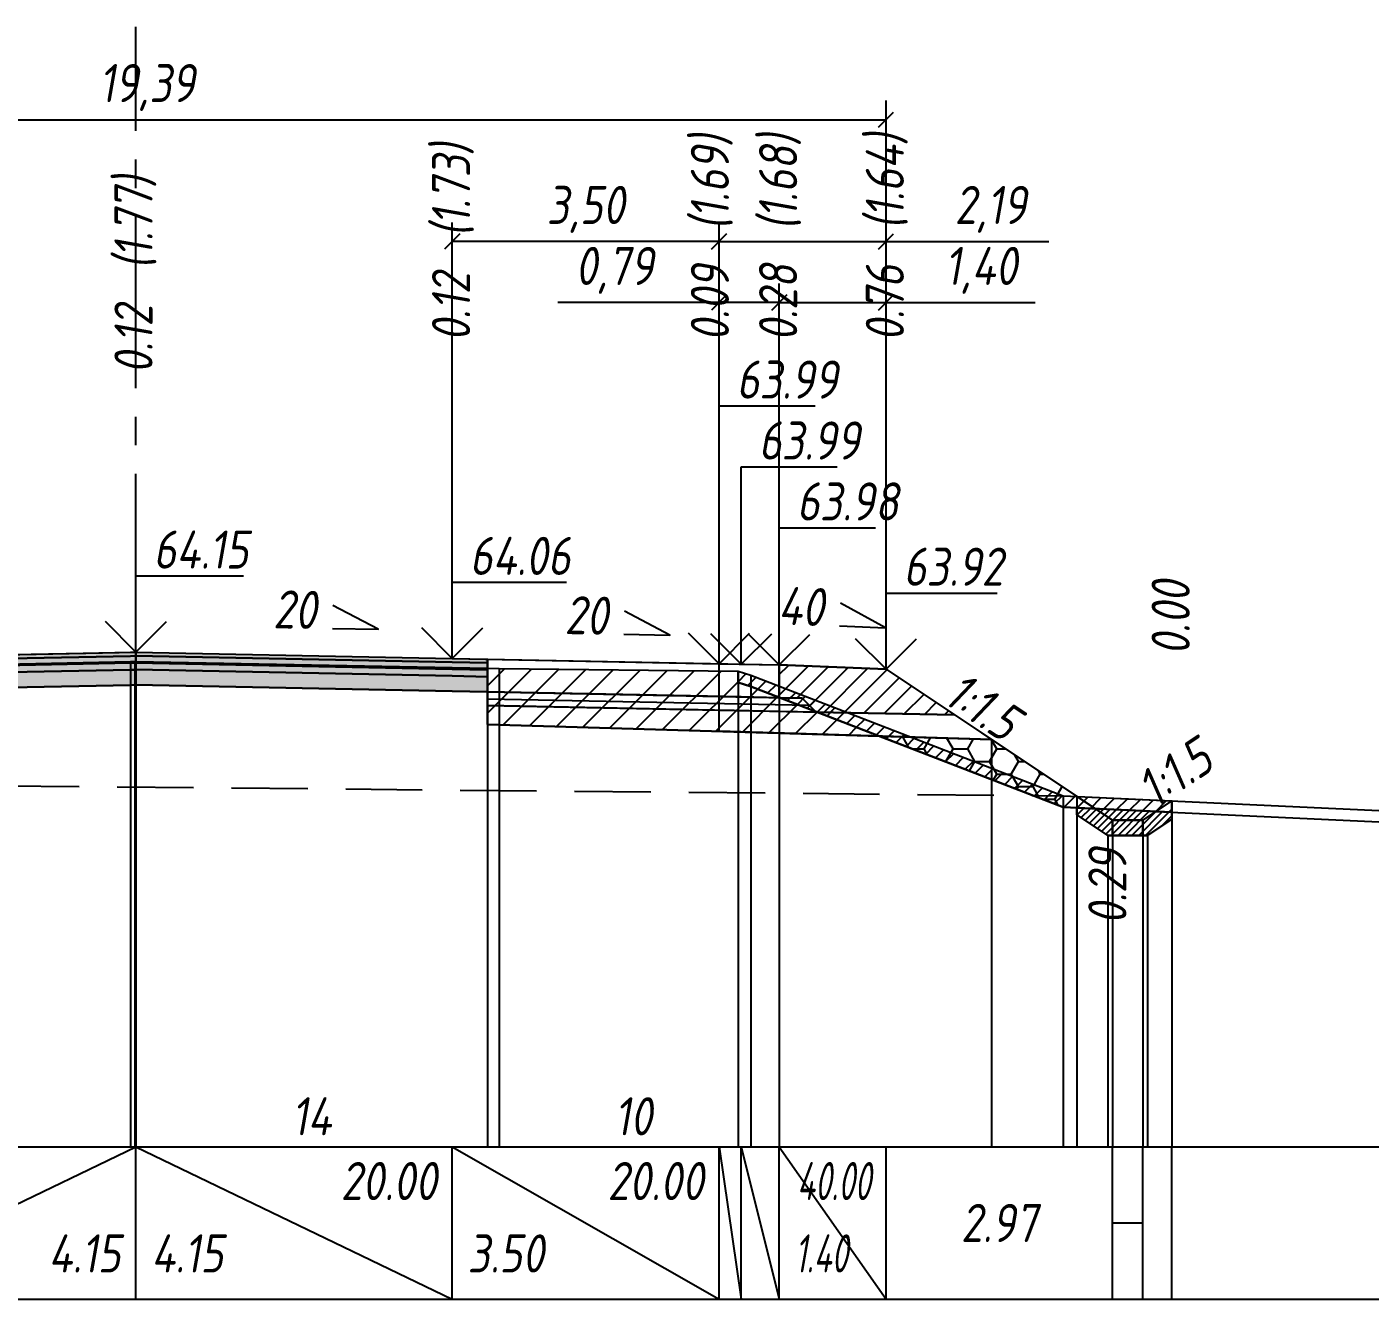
# Model space of a CAD drawing. Extents: x -717 to 1451, y -133302 to 233.
# Drawn here: x 156.4 to 244.5, y -43257 to -43173.5 of the extents above; entities that cross this region are included whole.
import ezdxf
from ezdxf.enums import TextEntityAlignment as Align

# ---------------------------------------------------------------- set-up
doc = ezdxf.new("R2010")
doc.units = 0
doc.linetypes.add('осевая2', pattern=[1.125, 0.75, -0.125, 0.125, -0.125])
doc.linetypes.add('штриховая', pattern=[0.75, 0.5, -0.25])
for name, color, linetype in [('Интерполированный поперечник', 2, 'Continuous'), ('Код_514', 1, 'Continuous'), ('Контур_0', 7, 'Continuous'), ('Контур_2521', 7, 'Continuous'), ('Контур_2564', 7, 'Continuous'), ('Контур_2660', 7, 'Continuous'), ('Контур_2665', 7, 'Continuous'), ('Контур_400', 7, 'Continuous'), ('Контур_508', 7, 'Continuous'), ('Контур_512', 7, 'Continuous'), ('Контур_513', 7, 'Continuous'), ('Контур_818', 7, 'Continuous'), ('Красный поперечник', 1, 'Continuous'), ('Объём_2501', 7, 'Continuous'), ('Объём_2564', 7, 'Continuous'), ('Объём_2650', 7, 'Continuous'), ('Объём_2660', 7, 'Continuous'), ('Объём_2661', 7, 'Continuous'), ('Объём_2663', 7, 'Continuous'), ('Объём_2664', 7, 'Continuous'), ('Объём_2665', 7, 'Continuous'), ('Объём_2666', 7, 'Continuous'), ('Объём_2753', 7, 'Continuous'), ('Ось', 1, 'осевая2'), ('Откосы', 7, 'Continuous'), ('Отметки покрытия', 7, 'Continuous'), ('Рабочие отметки', 7, 'Continuous'), ('Рабочие отметки доп.', 7, 'Continuous'), ('Слои выравнивания', 7, 'Continuous'), ('Таблица', 7, 'Continuous'), ('Уклоны проезжей части', 7, 'Continuous'), ('Черный поперечник', 3, 'Continuous')]:
    doc.layers.add(name, color=color, linetype=linetype)
for name, color, linetype, true_color in [('Контур_2540', 2, 'Continuous', 0xffff00), ('Контур_2560', 2, 'Continuous', 0xffff00), ('Контур_2561', 7, 'Continuous', 0xff8040), ('Контур_2562', 3, 'Continuous', 0x00ff00), ('Контур_2563', 7, 'Continuous', 0xff8000), ('Контур_2570', 7, 'Continuous', 0x80ff00), ('Контур_2583', 3, 'Continuous', 0x00ff00), ('Контур_2584', 3, 'Continuous', 0x00ff00), ('Контур_2725', 7, 'Continuous', 0x323232), ('Контур_2736', 4, 'Continuous', 0x00ffff), ('Контур_2737', 4, 'Continuous', 0x00ffff), ('Контур_2738', 4, 'Continuous', 0x00ffff), ('Контур_2739', 4, 'Continuous', 0x00ffff), ('Контур_2741', 4, 'Continuous', 0x00ffff), ('Контур_2742', 4, 'Continuous', 0x00ffff), ('Контур_2743', 4, 'Continuous', 0x00ffff), ('Контур_2744', 7, 'Continuous', 0xa4ffff), ('Контур_2745', 7, 'Continuous', 0xa4ffff), ('Контур_2747', 4, 'Continuous', 0x00ffff), ('Контур_2748', 4, 'Continuous', 0x00ffff), ('Контур_2749', 4, 'Continuous', 0x00ffff), ('Контур_2750', 4, 'Continuous', 0x00ffff), ('Контур_2751', 4, 'Continuous', 0x00ffff), ('Контур_2752', 4, 'Continuous', 0x00ffff), ('Контур_2760', 7, 'Continuous', 0x323232), ('Контур_2761', 7, 'Continuous', 0x323232), ('Контур_2762', 7, 'Continuous', 0x323232), ('Контур_2763', 7, 'Continuous', 0x323232), ('Контур_402', 7, 'Continuous', 0xff6464), ('Контур_703', 4, 'Continuous', 0x00ffff), ('Контур_705', 4, 'Continuous', 0x00ffff), ('Контур_707', 4, 'Continuous', 0x00ffff), ('Контур_720', 131, 'Continuous', 0xaaffff), ('Объём_2500', 7, 'Continuous', 0xc0c0c0), ('Объём_2520', 7, 'Continuous', 0x80ffff), ('Объём_2540', 2, 'Continuous', 0xffff00), ('Объём_2560', 2, 'Continuous', 0xffff00), ('Объём_2561', 7, 'Continuous', 0xff8040), ('Объём_2562', 3, 'Continuous', 0x00ff00), ('Объём_2563', 7, 'Continuous', 0xff8000), ('Объём_2570', 7, 'Continuous', 0x80ff00), ('Объём_2583', 3, 'Continuous', 0x00ff00), ('Объём_2584', 3, 'Continuous', 0x00ff00), ('Объём_2593', 3, 'Continuous', 0x00ff00), ('Объём_2597', 3, 'Continuous', 0x00ff00), ('Объём_2600', 7, 'Continuous', 0x808000), ('Объём_2620', 2, 'Continuous', 0xffff00), ('Объём_2746', 2, 'Continuous', 0xffff00)]:
    doc.layers.add(name, color=color, linetype=linetype, true_color=true_color)
doc.styles.get("Standard").update_dxf_attribs({"font": 'txt', "height": 2.5})
doc.styles.add('М', font='romand.shx', dxfattribs={"width": 0.8, "oblique": 10, "height": 2.5})
doc.dimstyles.new('ISO-25', dxfattribs={"dimtxt": 2.5, "dimasz": 2.5, "dimexe": 1.25, "dimexo": 0.625, "dimtad": 1, "dimtxsty": 'Standard', "dimcen": 2.5, "dimadec": 0, "dimazin": 0, "dimtfac": 1, "dimtmove": 0, "dimatfit": 3, "dimfxl": 1, "dimarcsym": 0})

# ---------------------------------------------------------------- blocks, each defined once
blk = doc.blocks.new('_Oblique')
at = {"color": 0, "linetype": 'ByBlock', "lineweight": -2}
blk.add_line((-0.5, -0.5), (0.5, 0.5), dxfattribs=at)
blk = doc.blocks.new('*D1010')
at = {"color": 0, "lineweight": -2, "transparency": 16777216}
for p, q in [((205.766, -43214.826), (205.766, -43190.356)), ((212.766, -43215.106), (212.766, -43190.356)), ((205.766, -43191.606), (212.766, -43191.606)), ((212.766, -43191.606), (222.542, -43191.606))]:
    blk.add_line(p, q, dxfattribs=at)
at = {"layer": 'Defpoints', "color": 0, "transparency": 16777216}
for p in [(212.766, -43191.606), (205.766, -43215.451), (212.766, -43215.731)]:
    blk.add_point(p, dxfattribs=at)
at = {"color": 0, "lineweight": -2, "transparency": 16777216, "rotation": 180}
blk.add_blockref('_Oblique', (205.766, -43191.606), dxfattribs=at)
at = {"color": 0, "lineweight": -2, "transparency": 16777216}
blk.add_blockref('_Oblique', (212.766, -43191.606), dxfattribs=at)
at = {"color": 0, "transparency": 16777216, "insert": (219.002, -43189.493), "char_height": 2.5, "width": 8.75, "attachment_point": 5, "style": 'М'}
blk.add_mtext('1,40', dxfattribs=at)
blk = doc.blocks.new('*D1012')
at = {"color": 0, "lineweight": -2, "transparency": 16777216}
for p, q in [((201.81, -43214.746), (201.81, -43190.356)), ((205.766, -43214.826), (205.766, -43190.356)), ((201.81, -43191.606), (191.226, -43191.606)), ((205.766, -43191.606), (201.81, -43191.606))]:
    blk.add_line(p, q, dxfattribs=at)
at = {"layer": 'Defpoints', "color": 0, "transparency": 16777216}
for p in [(205.766, -43191.606), (201.81, -43215.371), (205.766, -43215.451)]:
    blk.add_point(p, dxfattribs=at)
at = {"color": 0, "lineweight": -2, "transparency": 16777216, "rotation": 180}
blk.add_blockref('_Oblique', (201.81, -43191.606), dxfattribs=at)
at = {"color": 0, "lineweight": -2, "transparency": 16777216}
blk.add_blockref('_Oblique', (205.766, -43191.606), dxfattribs=at)
at = {"color": 0, "transparency": 16777216, "insert": (194.956, -43189.493), "char_height": 2.5, "width": 9.58333, "attachment_point": 5, "style": 'М'}
blk.add_mtext('0,79', dxfattribs=at)
blk = doc.blocks.new('*D1014')
at = {"color": 0, "lineweight": -2, "transparency": 16777216}
for p, q in [((184.31, -43214.396), (184.31, -43186.356)), ((201.81, -43214.746), (201.81, -43186.356)), ((201.81, -43187.606), (184.31, -43187.606))]:
    blk.add_line(p, q, dxfattribs=at)
at = {"layer": 'Defpoints', "color": 0, "transparency": 16777216}
for p in [(184.31, -43187.606), (184.31, -43215.021), (201.81, -43215.371)]:
    blk.add_point(p, dxfattribs=at)
at = {"color": 0, "lineweight": -2, "transparency": 16777216, "rotation": 180}
blk.add_blockref('_Oblique', (184.31, -43187.606), dxfattribs=at)
at = {"color": 0, "lineweight": -2, "transparency": 16777216}
blk.add_blockref('_Oblique', (201.81, -43187.606), dxfattribs=at)
at = {"color": 0, "transparency": 16777216, "insert": (193.06, -43185.493), "char_height": 2.5, "width": 9.58333, "attachment_point": 5, "style": 'М'}
blk.add_mtext('3,50', dxfattribs=at)
blk = doc.blocks.new('*D1015')
at = {"color": 0, "lineweight": -2, "transparency": 16777216}
for p, q in [((201.81, -43214.746), (201.81, -43186.356)), ((212.766, -43215.106), (212.766, -43186.356)), ((201.81, -43187.606), (212.766, -43187.606)), ((212.766, -43187.606), (223.445, -43187.606))]:
    blk.add_line(p, q, dxfattribs=at)
at = {"layer": 'Defpoints', "color": 0, "transparency": 16777216}
for p in [(201.81, -43187.606), (201.81, -43215.371), (212.766, -43215.731)]:
    blk.add_point(p, dxfattribs=at)
at = {"color": 0, "lineweight": -2, "transparency": 16777216, "rotation": 180}
blk.add_blockref('_Oblique', (201.81, -43187.606), dxfattribs=at)
at = {"color": 0, "lineweight": -2, "transparency": 16777216}
blk.add_blockref('_Oblique', (212.766, -43187.606), dxfattribs=at)
at = {"color": 0, "transparency": 16777216, "insert": (219.625, -43185.493), "char_height": 2.5, "width": 9.16667, "attachment_point": 5, "style": 'М'}
blk.add_mtext('2,19', dxfattribs=at)
blk = doc.blocks.new('*D1017')
at = {"color": 0, "lineweight": -2, "transparency": 16777216}
for p, q in [((115.81, -43215.076), (115.81, -43178.356)), ((212.766, -43215.106), (212.766, -43178.356)), ((115.81, -43179.606), (212.766, -43179.606))]:
    blk.add_line(p, q, dxfattribs=at)
at = {"layer": 'Defpoints', "color": 0, "transparency": 16777216}
for p in [(212.766, -43179.606), (115.81, -43215.701), (212.766, -43215.731)]:
    blk.add_point(p, dxfattribs=at)
at = {"color": 0, "lineweight": -2, "transparency": 16777216, "rotation": 180}
blk.add_blockref('_Oblique', (115.81, -43179.606), dxfattribs=at)
at = {"color": 0, "lineweight": -2, "transparency": 16777216}
blk.add_blockref('_Oblique', (212.766, -43179.606), dxfattribs=at)
at = {"color": 0, "transparency": 16777216, "insert": (164.288, -43177.493), "char_height": 2.5, "width": 11.66667, "attachment_point": 5, "style": 'М'}
blk.add_mtext('19,39', dxfattribs=at)

msp = doc.modelspace()

# ---------------------------------------------------------------- hatches: boundary and pattern name
at = {"layer": 'Объём_2563'}
h = msp.add_hatch(dxfattribs=at)
h.set_pattern_fill('ANSI31', color=256, scale=0.3)
h.paths.add_polyline_path([(208.184, -43218.486), (207.266, -43217.568), (205.766, -43217.538), (205.766, -43215.388), (212.766, -43215.668), (217.266, -43218.668)])
at = {"layer": 'Объём_2570'}
h = msp.add_hatch(dxfattribs=at)
h.set_pattern_fill('ANSI31', color=256, scale=0.2)
h.paths.add_polyline_path([(231.517, -43225.05), (224.396, -43224.717), (203.896, -43216.795), (203.056, -43216.542), (203.056, -43215.792), (203.896, -43216.045), (224.396, -43223.967), (231.517, -43224.3)])
at = {"layer": 'Объём_2600'}
h = msp.add_hatch(dxfattribs=at)
h.set_pattern_fill('ANSI31', color=6, scale=0.4)
h.paths.add_polyline_path([(186.611, -43219.285), (186.611, -43215.588), (187.391, -43215.62), (203.056, -43215.792), (203.056, -43216.542), (203.896, -43216.795), (212.338, -43220.057)])
h = msp.add_hatch(dxfattribs=at)
h.set_pattern_fill('HONEY', color=5, scale=0.3)
h.paths.add_polyline_path([(219.68, -43220.277), (225.277, -43224.008), (225.277, -43224.758), (224.396, -43224.717), (212.338, -43220.057)])
at = {"layer": 'Объём_2620'}
h = msp.add_hatch(dxfattribs=at)
h.set_pattern_fill('ANSI31', color=2, scale=0.1)
h.paths.add_polyline_path([(225.277, -43224.758), (231.517, -43225.05), (231.517, -43225.502), (229.918, -43226.568), (227.313, -43226.568), (225.277, -43225.21)])
at = {"layer": 'Слои выравнивания'}
for color, points in [(2, [(141.224, -43214.991), (142.81, -43214.959), (150.733, -43214.8), (163.198, -43214.551), (163.496, -43214.545), (163.56, -43214.544), (163.56, -43214.794), (163.496, -43214.795), (163.198, -43214.801), (150.733, -43215.05), (142.81, -43215.209), (141.224, -43215.241)]), (3, [(141.224, -43215.241), (142.81, -43215.209), (150.733, -43215.05), (163.198, -43214.801), (163.496, -43214.795), (163.56, -43214.794), (163.56, -43215.244), (163.496, -43215.245), (163.198, -43215.251), (150.733, -43215.5), (142.81, -43215.659), (141.224, -43215.691)]), (2, [(163.56, -43214.544), (184.31, -43214.959), (186.611, -43215.005), (186.611, -43215.255), (184.31, -43215.209), (163.56, -43214.794)]), (3, [(163.56, -43214.794), (184.31, -43215.209), (186.611, -43215.255), (186.611, -43215.705), (184.31, -43215.659), (163.56, -43215.244)]), (4, [(141.224, -43215.691), (142.81, -43215.659), (150.733, -43215.5), (163.198, -43215.251), (163.496, -43215.245), (163.56, -43215.244), (163.56, -43215.694), (163.496, -43215.695), (163.198, -43215.701), (150.733, -43215.95), (142.81, -43216.109), (141.224, -43216.141)]), (5, [(141.224, -43216.141), (142.81, -43216.109), (150.733, -43215.95), (163.198, -43215.701), (163.496, -43215.695), (163.56, -43215.694), (163.56, -43216.694), (163.496, -43216.695), (163.198, -43216.701), (150.733, -43216.95), (142.81, -43217.109), (141.224, -43217.141)]), (4, [(163.56, -43215.244), (184.31, -43215.659), (186.611, -43215.705), (186.611, -43216.155), (184.31, -43216.109), (163.56, -43215.694)]), (5, [(163.56, -43215.694), (184.31, -43216.109), (186.611, -43216.155), (186.611, -43217.155), (184.31, -43217.109), (163.56, -43216.694)])]:
    msp.add_hatch(color=color, dxfattribs=at).paths.add_polyline_path(points)

# ---------------------------------------------------------------- linework, layer by layer
at = {"layer": 'Интерполированный поперечник', "linetype": 'штриховая', "ltscale": 10, "flags": 128}
msp.add_lwpolyline([(94.836, -43222.75), (224.396, -43223.967)], dxfattribs=at)
at = {"layer": 'Код_514'}
for p, q in [((142.81, -43257), (163.56, -43247)), ((163.56, -43257), (163.56, -43247)), ((163.56, -43247), (184.31, -43257)), ((184.31, -43257), (184.31, -43247)), ((184.31, -43247), (201.81, -43257)), ((201.81, -43257), (201.81, -43247)), ((201.81, -43247), (203.266, -43257)), ((203.266, -43257), (203.266, -43247)), ((203.266, -43247), (205.766, -43257)), ((205.766, -43257), (205.766, -43247)), ((205.766, -43247), (212.766, -43257)), ((212.766, -43257), (212.766, -43247)), ((227.616, -43257), (227.616, -43247)), ((229.616, -43257), (229.616, -43247)), ((231.517, -43257), (231.517, -43247)), ((227.616, -43252), (229.616, -43252))]:
    msp.add_line(p, q, dxfattribs=at)
at = {"layer": 'Контур_0', "flags": 128}
for points in [[(203.266, -43217.488), (186.611, -43217.155), (186.611, -43215.005), (205.766, -43215.388), (205.766, -43217.538), (203.266, -43217.488), (203.266, -43217.488)], [(212.766, -43215.668), (225.277, -43224.008), (225.277, -43224.008), (225.277, -43224.008), (225.277, -43224.008), (225.277, -43224.008), (225.277, -43224.008), (225.277, -43224.008), (225.277, -43224.008), (225.277, -43224.008), (225.277, -43224.008), (225.277, -43224.008), (225.277, -43224.008), (225.277, -43224.008), (225.277, -43224.008), (227.616, -43225.568)], [(212.766, -43215.668), (225.277, -43224.008), (225.277, -43224.008), (225.277, -43224.008), (225.277, -43224.008), (225.277, -43224.008), (225.277, -43224.008), (225.277, -43224.008), (225.277, -43224.008), (225.277, -43224.008), (225.277, -43224.008), (225.277, -43224.008), (225.277, -43224.008), (225.277, -43224.008), (225.277, -43224.008), (227.616, -43225.568), (229.616, -43225.568), (231.517, -43224.3), (231.517, -43224.3), (231.517, -43224.3), (231.517, -43224.3), (231.517, -43224.3), (231.517, -43224.3), (231.517, -43224.3), (231.517, -43224.3), (231.517, -43224.3), (231.517, -43224.3), (231.517, -43224.3), (231.517, -43224.3), (231.517, -43224.3)], [(205.766, -43218.438), (186.611, -43218.055), (186.611, -43217.155), (207.266, -43217.568), (208.184, -43218.486), (205.766, -43218.438), (205.766, -43218.438)], [(205.766, -43217.538), (207.266, -43217.568), (208.184, -43218.486), (217.266, -43218.668)]]:
    msp.add_lwpolyline(points, dxfattribs=at)
at = {"layer": 'Контур_2521', "color": 250, "flags": 128}
msp.add_lwpolyline([(186.611, -43217.605), (207.725, -43218.027)], dxfattribs=at)
at = {"layer": 'Контур_2540', "flags": 128}
msp.add_lwpolyline([(201.81, -43218.359), (217.266, -43218.668), (219.68, -43220.277), (186.611, -43219.285), (186.611, -43218.055), (201.81, -43218.359), (201.81, -43218.359)], dxfattribs=at)
at = {"layer": 'Контур_2560', "flags": 128}
msp.add_lwpolyline([(205.766, -43215.388), (212.766, -43215.668), (212.766, -43215.668), (212.766, -43215.668)], dxfattribs=at)
at = {"layer": 'Контур_2561', "flags": 128}
msp.add_lwpolyline([(205.766, -43215.388), (205.766, -43215.388), (212.766, -43215.668), (212.766, -43215.668), (205.766, -43215.388)], dxfattribs=at)
at = {"layer": 'Контур_2562', "flags": 128}
msp.add_lwpolyline([(212.766, -43215.668), (212.766, -43215.668), (212.766, -43215.668), (212.766, -43215.668), (212.766, -43215.668)], dxfattribs=at)
at = {"layer": 'Контур_2563', "flags": 128}
msp.add_lwpolyline([(208.184, -43218.486), (207.266, -43217.568), (205.766, -43217.538), (205.766, -43215.388), (212.766, -43215.668), (217.266, -43218.668), (208.184, -43218.486), (208.184, -43218.486)], dxfattribs=at)
at = {"layer": 'Контур_2564', "flags": 128}
msp.add_lwpolyline([(205.766, -43215.388), (212.766, -43215.668)], dxfattribs=at)
at = {"layer": 'Контур_2570', "flags": 128}
msp.add_lwpolyline([(80, -43222.918), (94.836, -43223.5), (101.091, -43222.906), (101.091, -43222.906), (110.412, -43220.405), (123.722, -43217.199), (123.722, -43216.449), (141.04, -43215.615), (141.224, -43215.611), (150.733, -43215.411), (163.198, -43215.154), (163.496, -43215.16), (163.56, -43215.161), (186.611, -43215.588), (187.391, -43215.62), (203.056, -43215.792), (203.056, -43216.542), (203.896, -43216.795), (224.396, -43224.717), (224.396, -43224.717), (251.217, -43225.972)], dxfattribs=at)
at = {"layer": 'Контур_2583', "flags": 128}
for points in [[(227.616, -43225.568), (225.277, -43224.008), (225.277, -43225.21), (227.313, -43226.568), (227.616, -43226.568), (227.616, -43225.568)], [(231.517, -43225.502), (231.517, -43224.3), (229.616, -43225.568), (229.616, -43226.568), (229.918, -43226.568), (231.517, -43225.502)]]:
    msp.add_lwpolyline(points, dxfattribs=at)
at = {"layer": 'Контур_2584', "flags": 128}
msp.add_lwpolyline([(227.616, -43225.568), (227.616, -43226.568), (229.616, -43226.568), (229.616, -43225.568), (227.616, -43225.568)], dxfattribs=at)
at = {"layer": 'Контур_2660', "flags": 128}
msp.add_lwpolyline([(186.611, -43219.285), (219.68, -43220.277)], dxfattribs=at)
at = {"layer": 'Контур_2665', "flags": 128}
msp.add_lwpolyline([(212.766, -43215.668), (212.766, -43215.668)], dxfattribs=at)
at = {"layer": 'Контур_2725', "flags": 128}
msp.add_lwpolyline([(141.224, -43217.141), (142.81, -43217.109), (150.733, -43216.95), (163.198, -43216.701), (163.496, -43216.695), (163.56, -43216.694), (184.31, -43217.109), (186.611, -43217.155)], dxfattribs=at)
at = {"layer": 'Контур_2736', "flags": 128}
for points in [[(212.766, -43215.668), (225.277, -43224.008)], [(225.277, -43224.008), (227.616, -43225.568)]]:
    msp.add_lwpolyline(points, dxfattribs=at)
at = {"layer": 'Контур_2737', "flags": 128}
msp.add_lwpolyline([(225.277, -43224.008), (225.277, -43224.008)], dxfattribs=at)
at = {"layer": 'Контур_2738', "flags": 128}
msp.add_lwpolyline([(225.277, -43224.008), (225.277, -43224.008)], dxfattribs=at)
at = {"layer": 'Контур_2739', "flags": 128}
msp.add_lwpolyline([(225.277, -43224.008), (225.277, -43224.008)], dxfattribs=at)
at = {"layer": 'Контур_2741', "flags": 128}
msp.add_lwpolyline([(231.517, -43224.3), (231.517, -43224.3)], dxfattribs=at)
at = {"layer": 'Контур_2742', "flags": 128}
msp.add_lwpolyline([(231.517, -43224.3), (231.517, -43224.3)], dxfattribs=at)
at = {"layer": 'Контур_2743', "flags": 128}
msp.add_lwpolyline([(231.517, -43224.3), (231.517, -43224.3)], dxfattribs=at)
at = {"layer": 'Контур_2744', "flags": 128}
msp.add_lwpolyline([(231.517, -43224.3), (231.517, -43224.3)], dxfattribs=at)
msp.add_lwpolyline([(231.517, -43224.3), (231.517, -43224.3)], dxfattribs=at)
msp.add_lwpolyline([(231.517, -43224.3), (231.517, -43224.3)], dxfattribs=at)
msp.add_lwpolyline([(231.517, -43224.3), (231.517, -43224.3)], dxfattribs=at)
msp.add_lwpolyline([(231.517, -43224.3), (231.517, -43224.3)], dxfattribs=at)
msp.add_lwpolyline([(231.517, -43224.3), (231.517, -43224.3)], dxfattribs=at)
at = {"layer": 'Контур_2745', "flags": 128}
msp.add_lwpolyline([(225.277, -43224.008), (225.277, -43224.008)], dxfattribs=at)
msp.add_lwpolyline([(225.277, -43224.008), (225.277, -43224.008)], dxfattribs=at)
msp.add_lwpolyline([(225.277, -43224.008), (225.277, -43224.008)], dxfattribs=at)
msp.add_lwpolyline([(225.277, -43224.008), (225.277, -43224.008)], dxfattribs=at)
msp.add_lwpolyline([(225.277, -43224.008), (225.277, -43224.008)], dxfattribs=at)
msp.add_lwpolyline([(225.277, -43224.008), (225.277, -43224.008)], dxfattribs=at)
at = {"layer": 'Контур_2747', "flags": 128}
msp.add_lwpolyline([(225.277, -43224.008), (225.277, -43224.008)], dxfattribs=at)
at = {"layer": 'Контур_2748', "flags": 128}
msp.add_lwpolyline([(225.277, -43224.008), (225.277, -43224.008)], dxfattribs=at)
at = {"layer": 'Контур_2749', "flags": 128}
msp.add_lwpolyline([(225.277, -43224.008), (225.277, -43224.008)], dxfattribs=at)
at = {"layer": 'Контур_2750', "flags": 128}
msp.add_lwpolyline([(231.517, -43224.3), (231.517, -43224.3)], dxfattribs=at)
at = {"layer": 'Контур_2751', "flags": 128}
msp.add_lwpolyline([(231.517, -43224.3), (231.517, -43224.3)], dxfattribs=at)
at = {"layer": 'Контур_2752', "flags": 128}
msp.add_lwpolyline([(231.517, -43224.3), (231.517, -43224.3)], dxfattribs=at)
at = {"layer": 'Контур_2760', "flags": 128}
msp.add_lwpolyline([(141.224, -43214.991), (142.81, -43214.959), (150.733, -43214.8), (163.198, -43214.551), (163.496, -43214.545), (163.56, -43214.544), (184.31, -43214.959), (186.611, -43215.005)], dxfattribs=at)
at = {"layer": 'Контур_2761', "flags": 128}
msp.add_lwpolyline([(141.224, -43215.241), (142.81, -43215.209), (150.733, -43215.05), (163.198, -43214.801), (163.496, -43214.795), (163.56, -43214.794), (184.31, -43215.209), (186.611, -43215.255)], dxfattribs=at)
at = {"layer": 'Контур_2762', "flags": 128}
msp.add_lwpolyline([(141.224, -43215.691), (142.81, -43215.659), (150.733, -43215.5), (163.198, -43215.251), (163.496, -43215.245), (163.56, -43215.244), (184.31, -43215.659), (186.611, -43215.705)], dxfattribs=at)
at = {"layer": 'Контур_2763', "flags": 128}
msp.add_lwpolyline([(141.224, -43216.141), (142.81, -43216.109), (150.733, -43215.95), (163.198, -43215.701), (163.496, -43215.695), (163.56, -43215.694), (184.31, -43216.109), (186.611, -43216.155)], dxfattribs=at)
at = {"layer": 'Контур_400', "flags": 128}
for points in [[(122.81, -43215.359), (125.31, -43215.309), (125.31, -43215.309), (125.31, -43215.309), (125.31, -43215.309), (125.31, -43215.309), (125.31, -43215.309), (142.81, -43214.959), (163.56, -43214.544)], [(163.56, -43214.544), (184.31, -43214.959), (201.81, -43215.309), (201.81, -43215.309), (201.81, -43215.309), (201.81, -43215.309), (203.266, -43215.338), (203.266, -43215.338), (205.766, -43215.388)]]:
    msp.add_lwpolyline(points, dxfattribs=at)
at = {"layer": 'Контур_402', "flags": 128}
msp.add_lwpolyline([(108.919, -43220.233), (141.224, -43219.264), (141.224, -43217.141), (163.56, -43216.694), (186.611, -43217.155), (186.611, -43219.285), (219.68, -43220.277)], dxfattribs=at)
at = {"layer": 'Контур_508', "flags": 128}
msp.add_lwpolyline([(104, -43227), (105, -43225.19), (105, -43222.846), (108.919, -43220.233), (141.224, -43219.264), (141.224, -43217.141), (163.56, -43216.694), (186.611, -43217.155), (186.611, -43219.285), (219.68, -43220.277), (225.277, -43224.008), (225.277, -43225.21), (227.313, -43226.568), (227.616, -43226.568), (229.616, -43226.568), (229.918, -43226.568), (231.517, -43225.502)], dxfattribs=at)
at = {"layer": 'Контур_512', "flags": 128}
msp.add_lwpolyline([(186.611, -43219.285), (219.68, -43220.277), (225.277, -43224.008), (225.277, -43225.21), (227.313, -43226.568), (227.616, -43226.568), (229.616, -43226.568), (229.918, -43226.568), (231.517, -43225.502)], dxfattribs=at)
at = {"layer": 'Контур_513', "flags": 128}
msp.add_lwpolyline([(104, -43227), (105, -43225.19), (105, -43222.846), (108.919, -43220.233), (141.224, -43219.264), (141.224, -43217.141), (163.56, -43216.694), (186.611, -43217.155), (186.611, -43219.285), (219.68, -43220.277), (225.277, -43224.008), (225.277, -43225.21), (227.313, -43226.568), (227.616, -43226.568), (229.616, -43226.568), (229.918, -43226.568), (231.517, -43225.502)], dxfattribs=at)
at = {"layer": 'Контур_703', "flags": 128}
msp.add_lwpolyline([(212.766, -43215.668), (225.277, -43224.008)], dxfattribs=at)
at = {"layer": 'Контур_705', "flags": 128}
msp.add_lwpolyline([(225.277, -43224.008), (225.277, -43224.008)], dxfattribs=at)
at = {"layer": 'Контур_707', "flags": 128}
msp.add_lwpolyline([(229.616, -43225.568), (231.517, -43224.3)], dxfattribs=at)
at = {"layer": 'Контур_720', "flags": 128}
msp.add_lwpolyline([(227.616, -43225.568), (229.616, -43225.568)], dxfattribs=at)
at = {"layer": 'Контур_818', "flags": 128}
msp.add_lwpolyline([(105, -43221.857), (110.412, -43220.405), (123.722, -43217.199), (123.722, -43216.449), (141.04, -43215.615), (141.224, -43215.611), (150.733, -43215.411), (163.198, -43215.154), (163.496, -43215.16), (163.56, -43215.161), (186.611, -43215.588), (187.391, -43215.62), (203.056, -43215.792), (203.056, -43216.542), (203.896, -43216.795), (224.396, -43224.717), (224.396, -43224.717), (231.517, -43225.05)], dxfattribs=at)
at = {"layer": 'Красный поперечник'}
for p, q in [((142.81, -43214.959), (163.56, -43214.544)), ((163.56, -43214.544), (184.31, -43214.959)), ((184.31, -43214.959), (201.81, -43215.309)), ((201.81, -43215.309), (203.266, -43215.338)), ((203.266, -43215.338), (205.766, -43215.388)), ((205.766, -43215.388), (212.766, -43215.668)), ((212.766, -43215.668), (227.616, -43225.568)), ((186.611, -43219.285), (186.611, -43247)), ((219.68, -43220.277), (219.68, -43247)), ((225.277, -43224.008), (225.277, -43247)), ((229.616, -43225.568), (231.517, -43224.3)), ((225.277, -43225.21), (225.277, -43247)), ((231.517, -43225.502), (231.517, -43247)), ((227.616, -43225.568), (229.616, -43225.568)), ((227.313, -43226.568), (227.313, -43247)), ((227.616, -43226.568), (227.616, -43247)), ((229.616, -43226.568), (229.616, -43247)), ((229.918, -43226.568), (229.918, -43247))]:
    msp.add_line(p, q, dxfattribs=at)
at = {"layer": 'Объём_2500', "flags": 128}
for points in [[(203.266, -43217.488), (186.611, -43217.155), (186.611, -43215.005), (205.766, -43215.388), (205.766, -43217.538), (203.266, -43217.488), (203.266, -43217.488)], [(201.81, -43215.309), (205.766, -43215.388), (205.766, -43217.538), (203.266, -43217.488), (203.266, -43217.488), (203.266, -43217.488), (201.81, -43217.459), (201.81, -43215.309)]]:
    msp.add_lwpolyline(points, dxfattribs=at)
at = {"layer": 'Объём_2501', "flags": 128}
for points in [[(122.81, -43215.359), (125.31, -43215.309), (125.31, -43215.309), (125.31, -43215.309), (125.31, -43215.309), (125.31, -43215.309), (125.31, -43215.309), (142.81, -43214.959), (163.56, -43214.544)], [(163.56, -43214.544), (184.31, -43214.959), (201.81, -43215.309), (201.81, -43215.309), (201.81, -43215.309), (201.81, -43215.309), (203.266, -43215.338), (203.266, -43215.338), (205.766, -43215.388)], [(201.81, -43215.309), (203.266, -43215.338), (203.266, -43215.338), (205.766, -43215.388)]]:
    msp.add_lwpolyline(points, dxfattribs=at)
at = {"layer": 'Объём_2520', "color": 250, "flags": 128}
for points in [[(205.766, -43218.438), (186.611, -43218.055), (186.611, -43217.155), (207.266, -43217.568), (208.184, -43218.486), (205.766, -43218.438), (205.766, -43218.438)], [(201.81, -43217.459), (207.266, -43217.568), (208.184, -43218.486), (205.766, -43218.438), (205.766, -43218.438), (205.766, -43218.438), (201.81, -43218.359), (201.81, -43217.459)]]:
    msp.add_lwpolyline(points, dxfattribs=at)
at = {"layer": 'Объём_2540', "flags": 128}
for points in [[(201.81, -43218.359), (217.266, -43218.668), (219.68, -43220.277), (186.611, -43219.285), (186.611, -43218.055), (201.81, -43218.359), (201.81, -43218.359)], [(201.81, -43218.359), (217.266, -43218.668), (219.68, -43220.277), (201.81, -43219.741), (201.81, -43218.359)]]:
    msp.add_lwpolyline(points, dxfattribs=at)
at = {"layer": 'Объём_2560', "flags": 128}
msp.add_lwpolyline([(205.766, -43215.388), (212.766, -43215.668), (212.766, -43215.668), (212.766, -43215.668)], dxfattribs=at)
msp.add_lwpolyline([(205.766, -43215.388), (212.766, -43215.668), (212.766, -43215.668), (212.766, -43215.668)], dxfattribs=at)
at = {"layer": 'Объём_2561', "flags": 128}
msp.add_lwpolyline([(205.766, -43215.388), (205.766, -43215.388), (212.766, -43215.668), (212.766, -43215.668), (205.766, -43215.388)], dxfattribs=at)
msp.add_lwpolyline([(205.766, -43215.388), (205.766, -43215.388), (212.766, -43215.668), (212.766, -43215.668), (205.766, -43215.388)], dxfattribs=at)
at = {"layer": 'Объём_2562', "flags": 128}
msp.add_lwpolyline([(212.766, -43215.668), (212.766, -43215.668), (212.766, -43215.668), (212.766, -43215.668), (212.766, -43215.668)], dxfattribs=at)
msp.add_lwpolyline([(212.766, -43215.668), (212.766, -43215.668), (212.766, -43215.668), (212.766, -43215.668), (212.766, -43215.668)], dxfattribs=at)
at = {"layer": 'Объём_2563', "color": 250, "flags": 128}
msp.add_lwpolyline([(208.184, -43218.486), (207.266, -43217.568), (205.766, -43217.538), (205.766, -43215.388), (212.766, -43215.668), (217.266, -43218.668), (208.184, -43218.486), (208.184, -43218.486)], dxfattribs=at)
msp.add_lwpolyline([(208.184, -43218.486), (207.266, -43217.568), (205.766, -43217.538), (205.766, -43215.388), (212.766, -43215.668), (217.266, -43218.668), (208.184, -43218.486), (208.184, -43218.486)], dxfattribs=at)
at = {"layer": 'Объём_2564', "flags": 128}
msp.add_lwpolyline([(205.766, -43215.388), (212.766, -43215.668)], dxfattribs=at)
msp.add_lwpolyline([(205.766, -43215.388), (212.766, -43215.668)], dxfattribs=at)
at = {"layer": 'Объём_2570', "flags": 128}
msp.add_lwpolyline([(231.517, -43225.05), (224.396, -43224.717), (203.896, -43216.795), (203.056, -43216.542), (203.056, -43215.792), (203.896, -43216.045), (224.396, -43223.967), (231.517, -43224.3), (231.517, -43225.05), (231.517, -43225.05)], dxfattribs=at)
msp.add_lwpolyline([(231.517, -43225.05), (224.396, -43224.717), (203.896, -43216.795), (203.056, -43216.542), (203.056, -43215.792), (203.896, -43216.045), (224.396, -43223.967), (231.517, -43224.3), (231.517, -43225.05), (231.517, -43225.05)], dxfattribs=at)
at = {"layer": 'Объём_2583', "flags": 128}
for points in [[(227.616, -43225.568), (225.277, -43224.008), (225.277, -43225.21), (227.313, -43226.568), (227.616, -43226.568), (227.616, -43225.568)], [(227.616, -43225.568), (225.277, -43224.008), (225.277, -43225.21), (227.313, -43226.568), (227.616, -43226.568), (227.616, -43225.568)], [(231.517, -43225.502), (231.517, -43224.3), (229.616, -43225.568), (229.616, -43226.568), (229.918, -43226.568), (231.517, -43225.502)], [(231.517, -43225.502), (231.517, -43224.3), (229.616, -43225.568), (229.616, -43226.568), (229.918, -43226.568), (231.517, -43225.502)]]:
    msp.add_lwpolyline(points, dxfattribs=at)
at = {"layer": 'Объём_2584', "flags": 128}
msp.add_lwpolyline([(227.616, -43225.568), (227.616, -43226.568), (229.616, -43226.568), (229.616, -43225.568), (227.616, -43225.568)], dxfattribs=at)
msp.add_lwpolyline([(227.616, -43225.568), (227.616, -43226.568), (229.616, -43226.568), (229.616, -43225.568), (227.616, -43225.568)], dxfattribs=at)
at = {"layer": 'Объём_2593', "flags": 128}
for points in [[(225.277, -43224.008), (227.616, -43225.568)], [(225.277, -43224.008), (227.616, -43225.568)], [(229.616, -43225.568), (231.517, -43224.3)], [(229.616, -43225.568), (231.517, -43224.3)]]:
    msp.add_lwpolyline(points, dxfattribs=at)
at = {"layer": 'Объём_2597', "flags": 128}
msp.add_lwpolyline([(227.616, -43225.568), (229.616, -43225.568)], dxfattribs=at)
msp.add_lwpolyline([(227.616, -43225.568), (229.616, -43225.568)], dxfattribs=at)
at = {"layer": 'Объём_2600', "color": 5, "flags": 128}
msp.add_lwpolyline([(219.68, -43220.277), (225.277, -43224.008), (225.277, -43224.758), (224.396, -43224.717), (212.338, -43220.057), (219.68, -43220.277), (219.68, -43220.277)], dxfattribs=at)
msp.add_lwpolyline([(219.68, -43220.277), (225.277, -43224.008), (225.277, -43224.758), (224.396, -43224.717), (212.338, -43220.057), (219.68, -43220.277), (219.68, -43220.277)], dxfattribs=at)
at = {"layer": 'Объём_2620', "flags": 128}
msp.add_lwpolyline([(225.277, -43224.758), (231.517, -43225.05), (231.517, -43225.502), (229.918, -43226.568), (227.313, -43226.568), (225.277, -43225.21), (225.277, -43224.758), (225.277, -43224.758)], dxfattribs=at)
msp.add_lwpolyline([(225.277, -43224.758), (231.517, -43225.05), (231.517, -43225.502), (229.918, -43226.568), (227.313, -43226.568), (225.277, -43225.21), (225.277, -43224.758), (225.277, -43224.758)], dxfattribs=at)
at = {"layer": 'Объём_2650', "color": 6, "flags": 128}
for points in [[(186.611, -43219.285), (186.611, -43215.588), (187.391, -43215.62), (203.056, -43215.792), (203.056, -43216.542), (203.896, -43216.795), (212.338, -43220.057), (186.611, -43219.285), (186.611, -43219.285)], [(201.81, -43215.778), (203.056, -43215.792), (203.056, -43216.542), (203.896, -43216.795), (212.338, -43220.057), (201.81, -43219.741), (201.81, -43215.778)]]:
    msp.add_lwpolyline(points, dxfattribs=at)
at = {"layer": 'Объём_2660', "flags": 128}
for points in [[(186.611, -43219.285), (219.68, -43220.277)], [(201.81, -43219.741), (219.68, -43220.277)]]:
    msp.add_lwpolyline(points, dxfattribs=at)
at = {"layer": 'Объём_2661', "flags": 128}
msp.add_lwpolyline([(212.766, -43215.668), (225.277, -43224.008)], dxfattribs=at)
msp.add_lwpolyline([(212.766, -43215.668), (225.277, -43224.008)], dxfattribs=at)
at = {"layer": 'Объём_2663', "flags": 128}
for points in [[(225.277, -43224.008), (227.616, -43225.568)], [(225.277, -43224.008), (227.616, -43225.568)], [(229.616, -43225.568), (231.517, -43224.3)], [(229.616, -43225.568), (231.517, -43224.3)]]:
    msp.add_lwpolyline(points, dxfattribs=at)
at = {"layer": 'Объём_2664', "flags": 128}
msp.add_lwpolyline([(227.616, -43225.568), (229.616, -43225.568)], dxfattribs=at)
msp.add_lwpolyline([(227.616, -43225.568), (229.616, -43225.568)], dxfattribs=at)
at = {"layer": 'Объём_2665', "flags": 128}
msp.add_lwpolyline([(212.766, -43215.668), (212.766, -43215.668)], dxfattribs=at)
msp.add_lwpolyline([(212.766, -43215.668), (212.766, -43215.668)], dxfattribs=at)
at = {"layer": 'Объём_2666', "flags": 128}
msp.add_lwpolyline([(212.766, -43215.668), (225.277, -43224.008)], dxfattribs=at)
msp.add_lwpolyline([(212.766, -43215.668), (225.277, -43224.008)], dxfattribs=at)
at = {"layer": 'Объём_2746', "flags": 128}
for points in [[(186.611, -43219.285), (186.611, -43215.588), (187.391, -43215.62), (203.056, -43215.792), (203.056, -43216.542), (203.896, -43216.795), (212.338, -43220.057), (186.611, -43219.285), (186.611, -43219.285)], [(201.81, -43215.778), (203.056, -43215.792), (203.056, -43216.542), (203.896, -43216.795), (212.338, -43220.057), (201.81, -43219.741), (201.81, -43215.778)], [(231.517, -43225.502), (229.918, -43226.568), (227.313, -43226.568), (225.277, -43225.21), (225.277, -43224.758), (226.487, -43224.815), (227.616, -43225.568), (229.616, -43225.568), (230.465, -43225.001), (231.517, -43225.05), (231.517, -43225.502), (231.517, -43225.502)], [(231.517, -43225.502), (229.918, -43226.568), (227.313, -43226.568), (225.277, -43225.21), (225.277, -43224.758), (226.487, -43224.815), (227.616, -43225.568), (229.616, -43225.568), (230.465, -43225.001), (231.517, -43225.05), (231.517, -43225.502), (231.517, -43225.502)]]:
    msp.add_lwpolyline(points, dxfattribs=at)
at = {"layer": 'Объём_2753', "flags": 128}
msp.add_lwpolyline([(186.611, -43215.005), (186.611, -43215.005)], dxfattribs=at)
at = {"layer": 'Ось', "ltscale": 15}
msp.add_line((163.56, -43230.971), (163.56, -43173.515), dxfattribs=at)
at = {"layer": 'Откосы', "color": 1, "flags": 128}
for points in [[(209.723, -43212.825), (212.72, -43212.945), (209.783, -43211.326)], [(176.449, -43212.985), (179.448, -43213.045), (176.479, -43211.485)], [(195.574, -43213.367), (198.573, -43213.427), (195.604, -43211.867)]]:
    msp.add_lwpolyline(points, dxfattribs=at)
at = {"layer": 'Отметки покрытия', "color": 1}
for p, q in [((201.81, -43215.309), (201.81, -43198.388)), ((201.81, -43198.388), (208.11, -43198.388)), ((203.266, -43215.338), (203.266, -43202.388)), ((203.266, -43202.388), (209.566, -43202.388)), ((205.766, -43215.388), (205.766, -43206.388)), ((205.766, -43206.388), (212.066, -43206.388)), ((163.56, -43214.544), (163.56, -43209.544)), ((163.56, -43209.544), (170.61, -43209.544)), ((184.31, -43214.959), (184.31, -43209.959)), ((184.31, -43209.959), (191.81, -43209.959)), ((212.766, -43215.668), (212.766, -43210.668)), ((212.766, -43210.668), (220.066, -43210.668)), ((163.56, -43214.544), (161.56, -43212.544)), ((163.56, -43214.544), (165.56, -43212.544)), ((184.31, -43214.959), (182.31, -43212.959)), ((184.31, -43214.959), (186.31, -43212.959)), ((201.81, -43215.309), (199.81, -43213.309)), ((203.266, -43215.338), (201.266, -43213.338)), ((201.81, -43215.309), (203.81, -43213.309)), ((203.266, -43215.338), (205.266, -43213.338)), ((205.766, -43215.388), (203.766, -43213.388)), ((205.766, -43215.388), (207.766, -43213.388)), ((212.766, -43215.668), (210.766, -43213.668)), ((212.766, -43215.668), (214.766, -43213.668))]:
    msp.add_line(p, q, dxfattribs=at)
at = {"layer": 'Слои выравнивания'}
for p, q in [((163.56, -43214.544), (163.56, -43247)), ((186.611, -43215.005), (186.611, -43247)), ((205.766, -43215.388), (205.766, -43247))]:
    msp.add_line(p, q, dxfattribs=at)
at = {"layer": 'Слои выравнивания', "color": 2, "flags": 128}
for points in [[(141.224, -43214.991), (142.81, -43214.959), (150.733, -43214.8), (163.198, -43214.551), (163.496, -43214.545), (163.56, -43214.544), (163.56, -43214.794), (163.496, -43214.795), (163.198, -43214.801), (150.733, -43215.05), (142.81, -43215.209), (141.224, -43215.241)], [(163.56, -43214.544), (184.31, -43214.959), (186.611, -43215.005), (186.611, -43215.255), (184.31, -43215.209), (163.56, -43214.794)]]:
    msp.add_lwpolyline(points, close=True, dxfattribs=at)
at = {"layer": 'Слои выравнивания', "color": 3, "flags": 128}
for points in [[(141.224, -43215.241), (142.81, -43215.209), (150.733, -43215.05), (163.198, -43214.801), (163.496, -43214.795), (163.56, -43214.794), (163.56, -43215.244), (163.496, -43215.245), (163.198, -43215.251), (150.733, -43215.5), (142.81, -43215.659), (141.224, -43215.691)], [(163.56, -43214.794), (184.31, -43215.209), (186.611, -43215.255), (186.611, -43215.705), (184.31, -43215.659), (163.56, -43215.244)]]:
    msp.add_lwpolyline(points, close=True, dxfattribs=at)
at = {"layer": 'Слои выравнивания', "color": 4, "flags": 128}
for points in [[(141.224, -43215.691), (142.81, -43215.659), (150.733, -43215.5), (163.198, -43215.251), (163.496, -43215.245), (163.56, -43215.244), (163.56, -43215.694), (163.496, -43215.695), (163.198, -43215.701), (150.733, -43215.95), (142.81, -43216.109), (141.224, -43216.141)], [(163.56, -43215.244), (184.31, -43215.659), (186.611, -43215.705), (186.611, -43216.155), (184.31, -43216.109), (163.56, -43215.694)]]:
    msp.add_lwpolyline(points, close=True, dxfattribs=at)
at = {"layer": 'Слои выравнивания', "color": 5, "flags": 128}
for points in [[(141.224, -43216.141), (142.81, -43216.109), (150.733, -43215.95), (163.198, -43215.701), (163.496, -43215.695), (163.56, -43215.694), (163.56, -43216.694), (163.496, -43216.695), (163.198, -43216.701), (150.733, -43216.95), (142.81, -43217.109), (141.224, -43217.141)], [(163.56, -43215.694), (184.31, -43216.109), (186.611, -43216.155), (186.611, -43217.155), (184.31, -43217.109), (163.56, -43216.694)]]:
    msp.add_lwpolyline(points, close=True, dxfattribs=at)
at = {"layer": 'Таблица'}
for p, q in [((80, -43247), (256.517, -43247)), ((80, -43257), (256.517, -43257))]:
    msp.add_line(p, q, dxfattribs=at)
at = {"layer": 'Черный поперечник', "color": 7}
for p, q in [((163.198, -43215.154), (163.198, -43247)), ((163.496, -43215.16), (163.496, -43247)), ((163.56, -43215.161), (163.56, -43247)), ((186.611, -43215.588), (186.611, -43247)), ((187.391, -43215.62), (187.391, -43247)), ((203.056, -43215.792), (203.056, -43247)), ((203.896, -43216.045), (203.896, -43247)), ((224.396, -43223.967), (224.396, -43247))]:
    msp.add_line(p, q, dxfattribs=at)
at = {"layer": 'Черный поперечник', "flags": 128}
msp.add_lwpolyline([(80, -43222.168), (94.836, -43222.75), (101.091, -43222.156), (110.412, -43219.655), (123.722, -43216.449), (141.04, -43215.615), (141.224, -43215.611), (150.733, -43215.411), (163.198, -43215.154), (163.496, -43215.16), (163.56, -43215.161), (186.611, -43215.588), (187.391, -43215.62), (203.056, -43215.792), (203.896, -43216.045), (224.396, -43223.967), (251.217, -43225.222), (252.109, -43225.385), (254.916, -43224.519), (255.969, -43224.208), (256.517, -43223.986)], dxfattribs=at)

# ---------------------------------------------------------------- texts
at = {"layer": 'Код_514', "style": 'М', "oblique": 10}
for s, width, p in [('20.00', 0.8, (183.31, -43248)), ('20.00', 0.8, (200.81, -43248)), ('40.00', 0.6, (211.766, -43248))]:
    msp.add_text(s, height=2.5, dxfattribs=dict(at, width=width)).set_placement(p, align=Align.TOP_RIGHT)
at = {"layer": 'Код_514', "style": 'М', "oblique": 10, "width": 0.8}
msp.add_text('2.97', height=2.5, dxfattribs=at).set_placement((220.191, -43252), align=Align.MIDDLE_CENTER)
msp.add_text('4.15', height=2.5, dxfattribs=at).set_placement((162.56, -43256), align=Align.BOTTOM_RIGHT)
at = {"layer": 'Код_514', "style": 'М', "oblique": 10}
for s, width, p in [('4.15', 0.8, (164.56, -43256)), ('3.50', 0.8, (185.31, -43256)), ('1.40', 0.6, (206.766, -43256))]:
    msp.add_text(s, height=2.5, dxfattribs=dict(at, width=width)).set_placement(p, align=Align.BOTTOM_LEFT)
at = {"layer": 'Отметки покрытия', "color": 1, "style": 'М', "oblique": 10, "width": 0.8}
for s, p in [('63.99', (202.951, -43198.657)), ('63.99', (204.407, -43202.657)), ('63.98', (206.907, -43206.657)), ('64.15', (164.701, -43209.813)), ('64.06', (185.451, -43210.228)), ('63.92', (213.907, -43210.937))]:
    msp.add_text(s, height=2.5, dxfattribs=at).set_placement(p, align=Align.BOTTOM_LEFT)
at = {"layer": 'Рабочие отметки', "color": 1, "style": 'М', "oblique": 10, "width": 0.8}
for s, p in [('0.12', (184.232, -43194.138)), ('0.09', (201.21, -43194.138)), ('0.28', (205.688, -43194.138)), ('0.76', (212.688, -43194.138)), ('0.12', (163.398, -43196.259)), ('0.00', (231.438, -43214.731))]:
    msp.add_text(s, height=2.5, rotation=90, dxfattribs=at).set_placement(p, align=Align.MIDDLE_LEFT)
msp.add_text('0.29', height=2.5, rotation=90, dxfattribs=at).set_placement((227.288, -43227.404), align=Align.MIDDLE_RIGHT)
at = {"layer": 'Рабочие отметки доп.', "color": 1, "style": 'М', "oblique": 10, "width": 0.8}
for s, p in [('(1.69)', (201.21, -43186.838)), ('(1.68)', (205.688, -43186.838)), ('(1.64)', (212.688, -43186.788)), ('(1.73)', (184.232, -43187.288)), ('(1.77)', (163.398, -43189.409))]:
    msp.add_text(s, height=2.5, rotation=90, dxfattribs=at).set_placement(p, align=Align.MIDDLE_LEFT)
at = {"layer": 'Слои выравнивания', "style": 'М', "oblique": 10, "width": 0.8}
for s, p in [('14', (175.086, -43247)), ('10', (196.189, -43247))]:
    msp.add_text(s, height=2.5, dxfattribs=at).set_placement(p, align=Align.BOTTOM_CENTER)
at = {"layer": 'Уклоны проезжей части', "color": 1, "style": 'М', "oblique": 10, "width": 0.8}
for s, rotation, p in [('20', 358.85423, (173.955, -43213.752)), ('40', 357.70938, (207.131, -43213.541)), ('20', 358.85423, (193.08, -43214.134)), ('1:1.5', 326.30994, (218.028, -43219.786)), ('1:1.5', 33.69007, (232.842, -43224.102))]:
    msp.add_text(s, height=2.5, rotation=rotation, dxfattribs=at).set_placement(p, align=Align.BOTTOM_CENTER)

# ---------------------------------------------------------------- dimensions: what is measured, and where the dimension line sits
at = {"color": 5}
dim = msp.add_linear_dim(base=(212.766, -43179.606), p1=(115.81, -43215.701), p2=(212.766, -43215.731), angle=180, dimstyle='ISO-25', override={"dimasz": 1, "dimlfac": 0.2, "dimzin": 0, "dimtxsty": 'М', "dimblk1": 'Oblique', "dimblk2": 'Oblique', "dimsah": 1}, dxfattribs=at)
dim.commit()
dim.dimension.update_dxf_attribs({"geometry": '*D1017', "text_midpoint": (164.288, -43177.493)})
dim = msp.add_linear_dim(base=(184.31, -43187.606), p1=(201.81, -43215.371), p2=(184.31, -43215.021), dimstyle='ISO-25', override={"dimasz": 1, "dimlfac": 0.2, "dimzin": 0, "dimtxsty": 'М', "dimblk1": 'Oblique', "dimblk2": 'Oblique', "dimsah": 1}, dxfattribs=at)
dim.commit()
dim.dimension.update_dxf_attribs({"geometry": '*D1014', "text_midpoint": (193.06, -43185.493)})
dim = msp.add_linear_dim(base=(201.81, -43187.606), p1=(212.766, -43215.731), p2=(201.81, -43215.371), dimstyle='ISO-25', override={"dimasz": 1, "dimlfac": 0.2, "dimzin": 0, "dimtxsty": 'М', "dimblk1": 'Oblique', "dimblk2": 'Oblique', "dimsah": 1}, dxfattribs=at)
dim.commit()
dim.dimension.update_dxf_attribs({"geometry": '*D1015', "text_midpoint": (219.625, -43187.606), "dimtype": 160})
for base, p1, p2, picture, middle in [((205.766, -43191.606), (201.81, -43215.371), (205.766, -43215.451), '*D1012', (194.956, -43191.606)), ((212.766, -43191.606), (205.766, -43215.451), (212.766, -43215.731), '*D1010', (219.002, -43191.606))]:
    dim = msp.add_linear_dim(base=base, p1=p1, p2=p2, angle=180, dimstyle='ISO-25', override={"dimasz": 1, "dimlfac": 0.2, "dimzin": 0, "dimtxsty": 'М', "dimblk1": 'Oblique', "dimblk2": 'Oblique', "dimsah": 1}, dxfattribs=at)
    dim.commit()
    dim.dimension.update_dxf_attribs({"geometry": picture, "text_midpoint": middle, "dimtype": 160})

doc.saveas('drawing.dxf')
